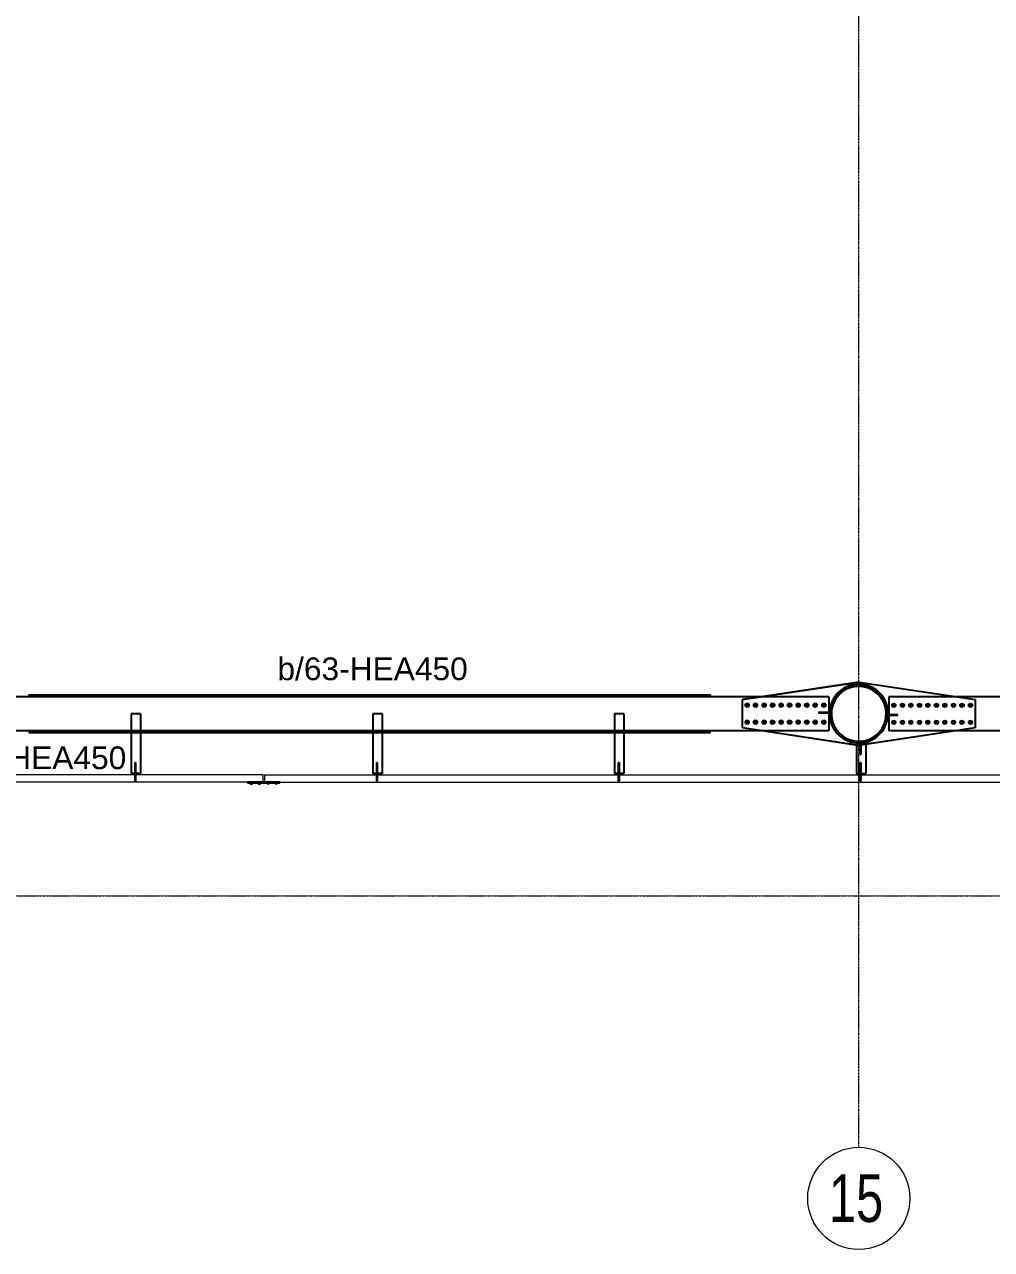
# Model space of a CAD drawing. Header units: millimetres. Extents: x -158 to 97215, y -53820 to 8373.
# Drawn here: x 76883 to 85403, y -53820 to -43030 of the extents above; entities that cross this region are included whole.
import ezdxf
from ezdxf.enums import TextEntityAlignment as Align

# ---------------------------------------------------------------- set-up
doc = ezdxf.new("R2010")
doc.units = ezdxf.units.MM
doc.header["$LTSCALE"] = 0.8
doc.linetypes.add('Grid Line', pattern=[3.33375, 1.905, -0.47625, 0.47625, -0.47625])
for name, color, linetype, lineweight in [('0-1', 7, 'Continuous', 5), ('E_COLUMNAS-1', 1, 'Continuous', 25), ('E_EJES', 8, 'Continuous', 9), ('E_EJES-1', 8, 'Grid Line', 9), ('E_TEXTO', 3, 'Continuous', 9), ('P-PLATINA', 6, 'Continuous', 15)]:
    doc.layers.add(name, color=color, linetype=linetype, lineweight=lineweight)
doc.layers.add('VIGAS', color=8, linetype='Continuous')
doc.styles.add('Swis721 LtCn BT', font='swisscl.ttf', dxfattribs={"height": 0.42})
doc.styles.add('VERDANA', font='arial.ttf')

# ---------------------------------------------------------------- blocks, each defined once
blk = doc.blocks.new('Grid - CNI_NOMBRE EJES-372759-_6_00m_N_E_-NIVEL-2 DOC')
at = {"layer": 'E_EJES'}
blk.add_circle((0, 0), 0.003, dxfattribs=at)

msp = doc.modelspace()

# ---------------------------------------------------------------- hatches: boundary and pattern name
at = {"layer": 'E_COLUMNAS-1'}
h = msp.add_hatch(dxfattribs=at)
h.set_pattern_fill('', color=256, scale=70, style=0, pattern_type=0)
h.set_pattern_definition([(45, (84484.13, -49061.7), (-157.154, 157.154), [])])
h.paths.add_polyline_path([(84487.3, -49101.4), (84484.1, -49061.7), (84474.8, -49023), (84459.6, -48986.1), (84438.7, -48952.1), (84412.9, -48921.8), (84382.6, -48896), (84348.6, -48875.1), (84311.7, -48859.9), (84273, -48850.6), (84233.3, -48847.4), (84193.5, -48850.6), (84154.8, -48859.9), (84117.9, -48875.1), (84084, -48896), (84053.7, -48921.8), (84027.8, -48952.1), (84006.9, -48986.1), (83991.7, -49023), (83982.4, -49061.7), (83979.3, -49101.4), (83982.4, -49141.2), (83991.7, -49179.9), (84006.9, -49216.8), (84027.8, -49250.7), (84053.7, -49281.1), (84084, -49306.9), (84117.9, -49327.8), (84154.8, -49343), (84193.5, -49352.3), (84233.3, -49355.4), (84273, -49352.3), (84311.7, -49343), (84348.6, -49327.8), (84382.6, -49306.9), (84412.9, -49281.1), (84438.7, -49250.7), (84459.6, -49216.8), (84474.8, -49179.9), (84484.1, -49141.2)])
h.paths.add_polyline_path([(84463.4, -49176.2), (84448.9, -49211.3), (84429, -49243.7), (84404.4, -49272.6), (84375.5, -49297.2), (84343.1, -49317.1), (84308, -49331.6), (84271.1, -49340.5), (84233.3, -49343.4), (84195.4, -49340.5), (84158.5, -49331.6), (84123.4, -49317.1), (84091, -49297.2), (84062.1, -49272.6), (84037.5, -49243.7), (84017.6, -49211.3), (84003.1, -49176.2), (83994.2, -49139.3), (83991.3, -49101.4), (83994.2, -49063.6), (84003.1, -49026.7), (84017.6, -48991.6), (84037.5, -48959.2), (84062.1, -48930.3), (84091, -48905.7), (84123.4, -48885.8), (84158.5, -48871.3), (84195.4, -48862.4), (84233.3, -48859.4), (84271.1, -48862.4), (84308, -48871.3), (84343.1, -48885.8), (84375.5, -48905.7), (84404.4, -48930.3), (84429, -48959.2), (84448.9, -48991.6), (84463.4, -49026.7), (84472.3, -49063.6), (84475.3, -49101.4), (84472.3, -49139.3)])

# ---------------------------------------------------------------- linework, layer by layer
at = {"color": 1, "linetype": 'Continuous'}
for centre, radius, start, end in [((83249.3, -49025.8), 11.5, 18.00408, 198.00408), ((83249.3, -49025.8), 11.5, 198.00408, 18.00408), ((83249.3, -49025.8), 10, 90.00408, 270.00408), ((83249.3, -49025.8), 10, 270.00408, 90.00408), ((83324.3, -49025.8), 11.5, 18.00408, 198.00408), ((83324.3, -49025.8), 11.5, 198.00408, 18.00408), ((83324.3, -49025.8), 10, 90.00408, 270.00408), ((83324.3, -49025.8), 10, 270.00408, 90.00408), ((83399.3, -49025.8), 11.5, 18.00408, 198.00408), ((83399.3, -49025.8), 11.5, 198.00408, 18.00408), ((83399.3, -49025.8), 10, 90.00408, 270.00408), ((83399.3, -49025.8), 10, 270.00408, 90.00408), ((83474.3, -49025.8), 11.5, 18.00408, 198.00408), ((83474.3, -49025.8), 11.5, 198.00408, 18.00408), ((83474.3, -49025.8), 10, 90.00408, 270.00408), ((83474.3, -49025.8), 10, 270.00408, 90.00408), ((83549.3, -49025.8), 11.5, 18.00408, 198.00408), ((83549.3, -49025.8), 11.5, 198.00408, 18.00408), ((83549.3, -49025.8), 10, 90.00408, 270.00408), ((83549.3, -49025.8), 10, 270.00408, 90.00408), ((83624.3, -49025.8), 11.5, 18.00408, 198.00408), ((83624.3, -49025.8), 11.5, 198.00408, 18.00408), ((83624.3, -49025.8), 10, 90.00408, 270.00408), ((83624.3, -49025.8), 10, 270.00408, 90.00408), ((83699.3, -49025.8), 11.5, 18.00408, 198.00408), ((83699.3, -49025.8), 11.5, 198.00408, 18.00408), ((83699.3, -49025.8), 10, 90.00408, 270.00408), ((83699.3, -49025.8), 10, 270.00408, 90.00408), ((83774.3, -49025.8), 11.5, 18.00408, 198.00408), ((83774.3, -49025.8), 11.5, 198.00408, 18.00408), ((83774.3, -49025.8), 10, 90.00408, 270.00408), ((83774.3, -49025.8), 10, 270.00408, 90.00408), ((83849.3, -49025.8), 11.5, 18.00408, 198.00408), ((83849.3, -49025.8), 11.5, 198.00408, 18.00408), ((83849.3, -49025.8), 10, 90.00408, 270.00408), ((83849.3, -49025.8), 10, 270.00408, 90.00408), ((83924.3, -49025.8), 11.5, 18.00408, 198.00408), ((83924.3, -49025.8), 11.5, 198.00408, 18.00408), ((83924.3, -49025.8), 10, 90.00408, 270.00408), ((83924.3, -49025.8), 10, 270.00408, 90.00408), ((84542.3, -49026.4), 11.5, 18, 198), ((84542.3, -49026.4), 11.5, 198, 18), ((84542.3, -49026.4), 10, 90, 270), ((84542.3, -49026.4), 10, 270, 90), ((84617.3, -49026.4), 11.5, 18, 198), ((84617.3, -49026.4), 11.5, 198, 18), ((84617.3, -49026.4), 10, 90, 270), ((84617.3, -49026.4), 10, 270, 90), ((84692.3, -49026.4), 11.5, 18, 198), ((84692.3, -49026.4), 11.5, 198, 18), ((84692.3, -49026.4), 10, 90, 270), ((84692.3, -49026.4), 10, 270, 90), ((84767.3, -49026.4), 11.5, 18, 198), ((84767.3, -49026.4), 11.5, 198, 18), ((84767.3, -49026.4), 10, 90, 270), ((84767.3, -49026.4), 10, 270, 90), ((84842.3, -49026.4), 11.5, 18, 198), ((84842.3, -49026.4), 11.5, 198, 18), ((84842.3, -49026.4), 10, 90, 270), ((84842.3, -49026.4), 10, 270, 90), ((84917.3, -49026.4), 11.5, 18, 198), ((84917.3, -49026.4), 11.5, 198, 18), ((84917.3, -49026.4), 10, 90, 270), ((84917.3, -49026.4), 10, 270, 90), ((84992.3, -49026.4), 11.5, 18, 198), ((84992.3, -49026.4), 11.5, 198, 18), ((84992.3, -49026.4), 10, 90, 270), ((84992.3, -49026.4), 10, 270, 90), ((85067.3, -49026.4), 11.5, 18, 198), ((85067.3, -49026.4), 11.5, 198, 18), ((85067.3, -49026.4), 10, 90, 270), ((85067.3, -49026.4), 10, 270, 90), ((85142.3, -49026.4), 11.5, 18, 198), ((85142.3, -49026.4), 11.5, 198, 18), ((85142.3, -49026.4), 10, 90, 270), ((85142.3, -49026.4), 10, 270, 90), ((85217.3, -49026.4), 11.5, 18, 198), ((85217.3, -49026.4), 11.5, 198, 18), ((85217.3, -49026.4), 10, 90, 270), ((85217.3, -49026.4), 10, 270, 90), ((83249.3, -49175.8), 11.5, 18.00408, 198.00408), ((83249.3, -49175.8), 11.5, 198.00408, 18.00408), ((83249.3, -49175.8), 10, 90.00408, 270.00408), ((83249.3, -49175.8), 10, 270.00408, 90.00408), ((83324.3, -49175.8), 11.5, 18.00408, 198.00408), ((83324.3, -49175.8), 11.5, 198.00408, 18.00408), ((83324.3, -49175.8), 10, 90.00408, 270.00408), ((83324.3, -49175.8), 10, 270.00408, 90.00408), ((83399.3, -49175.8), 11.5, 18.00408, 198.00408), ((83399.3, -49175.8), 11.5, 198.00408, 18.00408), ((83399.3, -49175.8), 10, 90.00408, 270.00408), ((83399.3, -49175.8), 10, 270.00408, 90.00408), ((83474.3, -49175.8), 11.5, 18.00408, 198.00408), ((83474.3, -49175.8), 11.5, 198.00408, 18.00408), ((83474.3, -49175.8), 10, 90.00408, 270.00408), ((83474.3, -49175.8), 10, 270.00408, 90.00408), ((83549.3, -49175.8), 11.5, 18.00408, 198.00408), ((83549.3, -49175.8), 11.5, 198.00408, 18.00408), ((83549.3, -49175.8), 10, 90.00408, 270.00408), ((83549.3, -49175.8), 10, 270.00408, 90.00408), ((83624.3, -49175.8), 11.5, 18.00408, 198.00408), ((83624.3, -49175.8), 11.5, 198.00408, 18.00408), ((83624.3, -49175.8), 10, 90.00408, 270.00408), ((83624.3, -49175.8), 10, 270.00408, 90.00408), ((83699.3, -49175.8), 11.5, 18.00408, 198.00408), ((83699.3, -49175.8), 11.5, 198.00408, 18.00408), ((83699.3, -49175.8), 10, 90.00408, 270.00408), ((83699.3, -49175.8), 10, 270.00408, 90.00408), ((83774.3, -49175.8), 11.5, 18.00408, 198.00408), ((83774.3, -49175.8), 11.5, 198.00408, 18.00408), ((83774.3, -49175.8), 10, 90.00408, 270.00408), ((83774.3, -49175.8), 10, 270.00408, 90.00408), ((83849.3, -49175.8), 11.5, 18.00408, 198.00408), ((83849.3, -49175.8), 11.5, 198.00408, 18.00408), ((83849.3, -49175.8), 10, 90.00408, 270.00408), ((83849.3, -49175.8), 10, 270.00408, 90.00408), ((83924.3, -49175.8), 11.5, 18.00408, 198.00408), ((83924.3, -49175.8), 11.5, 198.00408, 18.00408), ((83924.3, -49175.8), 10, 90.00408, 270.00408), ((83924.3, -49175.8), 10, 270.00408, 90.00408), ((84542.3, -49176.4), 11.5, 18, 198), ((84542.3, -49176.4), 11.5, 198, 18), ((84542.3, -49176.4), 10, 90, 270), ((84542.3, -49176.4), 10, 270, 90), ((84617.3, -49176.4), 11.5, 18, 198), ((84617.3, -49176.4), 11.5, 198, 18), ((84617.3, -49176.4), 10, 90, 270), ((84617.3, -49176.4), 10, 270, 90), ((84692.3, -49176.4), 11.5, 18, 198), ((84692.3, -49176.4), 11.5, 198, 18), ((84692.3, -49176.4), 10, 90, 270), ((84692.3, -49176.4), 10, 270, 90), ((84767.3, -49176.4), 11.5, 18, 198), ((84767.3, -49176.4), 11.5, 198, 18), ((84767.3, -49176.4), 10, 90, 270), ((84767.3, -49176.4), 10, 270, 90), ((84842.3, -49176.4), 11.5, 18, 198), ((84842.3, -49176.4), 11.5, 198, 18), ((84842.3, -49176.4), 10, 90, 270), ((84842.3, -49176.4), 10, 270, 90), ((84917.3, -49176.4), 11.5, 18, 198), ((84917.3, -49176.4), 11.5, 198, 18), ((84917.3, -49176.4), 10, 90, 270), ((84917.3, -49176.4), 10, 270, 90), ((84992.3, -49176.4), 11.5, 18, 198), ((84992.3, -49176.4), 11.5, 198, 18), ((84992.3, -49176.4), 10, 90, 270), ((84992.3, -49176.4), 10, 270, 90), ((85067.3, -49176.4), 11.5, 18, 198), ((85067.3, -49176.4), 11.5, 198, 18), ((85067.3, -49176.4), 10, 90, 270), ((85067.3, -49176.4), 10, 270, 90), ((85142.3, -49176.4), 11.5, 18, 198), ((85142.3, -49176.4), 11.5, 198, 18), ((85142.3, -49176.4), 10, 90, 270), ((85142.3, -49176.4), 10, 270, 90), ((85217.3, -49176.4), 11.5, 18, 198), ((85217.3, -49176.4), 11.5, 198, 18), ((85217.3, -49176.4), 10, 90, 270), ((85217.3, -49176.4), 10, 270, 90)]:
    msp.add_arc(centre, radius, start, end, dxfattribs=at)
at = {"layer": '0-1', "color": 8}
for p, q in [((78986.9, -49638.1), (75883.3, -49638.1)), ((78986.9, -49703.1), (75883.3, -49703.1)), ((78986.9, -49703.1), (78986.9, -49638.1)), ((78996.9, -49638.1), (78996.9, -49703.1)), ((78996.9, -49638.1), (90986.9, -49638.1)), ((78996.9, -49703.1), (90986.9, -49703.1))]:
    msp.add_line(p, q, dxfattribs=at)
at = {"layer": 'E_COLUMNAS-1'}
for centre, radius, start, end in [((84233.3, -49099.6), 259, 81, 261), ((84233.3, -49099.6), 259, 81, 261), ((84233.3, -49101.4), 254, 9, 189), ((84233.3, -49101.4), 242, 351, 171), ((84233.3, -49099.6), 259, 261, 81), ((84233.3, -49099.6), 259, 261, 81), ((84233.3, -49101.4), 254, 189, 9), ((84233.3, -49101.4), 242, 171, 351)]:
    msp.add_arc(centre, radius, start, end, dxfattribs=at)
at = {"layer": 'E_EJES-1'}
for p, q in [((84233.3, -52920), (84233.3, -22429.9)), ((2836.9, -50704.7), (96315.4, -50704.7))]:
    msp.add_line(p, q, dxfattribs=at)
at = {"layer": 'P-PLATINA'}
for points in [[(83979.3, -49095.6), (83979.3, -49085.6), (83975.4, -49085.6), (83879.3, -49085.6), (83879.3, -49095.6), (83974.6, -49095.6)], [(84490.9, -49117.2), (84577.3, -49117.2), (84577.3, -49107.2), (84491.7, -49107.2), (84487.3, -49107.2), (84487.3, -49117.2)]]:
    msp.add_lwpolyline(points, close=True, dxfattribs=at)
at = {"layer": 'VIGAS'}
for p, q in [((83209.3, -48975.8), (84233.3, -48822.4)), ((84233, -48822.4), (83372.3, -48951.4)), ((84233, -48822.4), (84233.1, -48822.5)), ((84233.1, -48822.5), (85257.3, -48975.4)), ((84233.3, -48822.4), (85257.3, -48975.4)), ((83372.4, -48951.4), (76478.5, -48951.4)), ((83372.3, -48951.4), (83209.3, -48975.8)), ((83209.3, -49225.8), (83209.3, -48975.8)), ((83209.3, -49225.8), (83209.3, -48975.8)), ((83969.3, -48951.4), (83372.4, -48951.4)), ((83969.3, -48951.4), (83969.3, -49251.4)), ((84497.3, -48951.4), (84497.3, -49251.4)), ((85096.6, -48951.4), (84497.3, -48951.4)), ((92286.7, -48951.4), (85096.6, -48951.4)), ((85257.3, -48975.4), (85257.3, -49225.4)), ((85257.3, -48975.4), (85257.3, -49225.4)), ((83234.3, -49017.2), (83249.3, -49008.5)), ((83234.3, -49034.5), (83234.3, -49017.2)), ((83249.3, -49043.1), (83234.3, -49034.5)), ((83249.3, -49008.5), (83264.3, -49017.2)), ((83264.3, -49034.5), (83249.3, -49043.1)), ((83264.3, -49017.2), (83264.3, -49034.5)), ((83309.3, -49017.2), (83324.3, -49008.5)), ((83309.3, -49034.5), (83309.3, -49017.2)), ((83324.3, -49043.1), (83309.3, -49034.5)), ((83324.3, -49008.5), (83339.3, -49017.2)), ((83339.3, -49034.5), (83324.3, -49043.1)), ((83339.3, -49017.2), (83339.3, -49034.5)), ((83384.3, -49017.2), (83399.3, -49008.5)), ((83384.3, -49034.5), (83384.3, -49017.2)), ((83399.3, -49043.1), (83384.3, -49034.5)), ((83399.3, -49008.5), (83414.3, -49017.2)), ((83414.3, -49034.5), (83399.3, -49043.1)), ((83414.3, -49017.2), (83414.3, -49034.5)), ((83459.3, -49017.2), (83474.3, -49008.5)), ((83459.3, -49034.5), (83459.3, -49017.2)), ((83474.3, -49043.1), (83459.3, -49034.5)), ((83474.3, -49008.5), (83489.3, -49017.1)), ((83489.3, -49034.5), (83474.3, -49043.1)), ((83489.3, -49017.1), (83489.3, -49034.5)), ((83534.3, -49017.1), (83549.3, -49008.5)), ((83534.3, -49034.5), (83534.3, -49017.1)), ((83549.3, -49043.1), (83534.3, -49034.5)), ((83549.3, -49008.5), (83564.3, -49017.1)), ((83564.3, -49034.5), (83549.3, -49043.1)), ((83564.3, -49017.1), (83564.3, -49034.5)), ((83609.3, -49017.1), (83624.3, -49008.5)), ((83609.3, -49034.5), (83609.3, -49017.1)), ((83624.3, -49043.1), (83609.3, -49034.5)), ((83624.3, -49008.5), (83639.3, -49017.1)), ((83639.3, -49034.5), (83624.3, -49043.1)), ((83639.3, -49017.1), (83639.3, -49034.5)), ((83684.3, -49017.1), (83699.3, -49008.5)), ((83684.3, -49034.5), (83684.3, -49017.1)), ((83699.3, -49043.1), (83684.3, -49034.5)), ((83699.3, -49008.5), (83714.3, -49017.1)), ((83714.3, -49034.5), (83699.3, -49043.1)), ((83714.3, -49017.1), (83714.3, -49034.5)), ((83759.3, -49017.1), (83774.3, -49008.5)), ((83759.3, -49034.5), (83759.3, -49017.1)), ((83774.3, -49043.1), (83759.3, -49034.5)), ((83774.3, -49008.5), (83789.3, -49017.1)), ((83789.3, -49034.4), (83774.3, -49043.1)), ((83789.3, -49017.1), (83789.3, -49034.4)), ((83834.3, -49017.1), (83849.3, -49008.5)), ((83834.3, -49034.4), (83834.3, -49017.1)), ((83849.3, -49043.1), (83834.3, -49034.4)), ((83849.3, -49008.5), (83864.3, -49017.1)), ((83864.3, -49034.4), (83849.3, -49043.1)), ((83864.3, -49017.1), (83864.3, -49034.4)), ((83909.3, -49017.1), (83924.3, -49008.5)), ((83909.3, -49034.4), (83909.3, -49017.1)), ((83924.3, -49043.1), (83909.3, -49034.4)), ((83924.3, -49008.5), (83939.3, -49017.1)), ((83939.3, -49034.4), (83924.3, -49043.1)), ((83939.3, -49017.1), (83939.3, -49034.4)), ((84527.3, -49017.8), (84542.3, -49009.1)), ((84527.3, -49035.1), (84527.3, -49017.8)), ((84542.3, -49043.8), (84527.3, -49035.1)), ((84542.3, -49009.1), (84557.3, -49017.8)), ((84557.3, -49035.1), (84542.3, -49043.8)), ((84557.3, -49017.8), (84557.3, -49035.1)), ((84602.3, -49017.8), (84617.3, -49009.1)), ((84602.3, -49035.1), (84602.3, -49017.8)), ((84617.3, -49043.8), (84602.3, -49035.1)), ((84617.3, -49009.1), (84632.3, -49017.8)), ((84632.3, -49035.1), (84617.3, -49043.8)), ((84632.3, -49017.8), (84632.3, -49035.1)), ((84677.3, -49017.8), (84692.3, -49009.1)), ((84677.3, -49035.1), (84677.3, -49017.8)), ((84692.3, -49043.8), (84677.3, -49035.1)), ((84692.3, -49009.1), (84707.3, -49017.8)), ((84707.3, -49035.1), (84692.3, -49043.8)), ((84707.3, -49017.8), (84707.3, -49035.1)), ((84752.3, -49017.8), (84767.3, -49009.1)), ((84752.3, -49035.1), (84752.3, -49017.8)), ((84767.3, -49043.8), (84752.3, -49035.1)), ((84767.3, -49009.1), (84782.3, -49017.8)), ((84782.3, -49035.1), (84767.3, -49043.8)), ((84782.3, -49017.8), (84782.3, -49035.1)), ((84827.3, -49017.8), (84842.3, -49009.1)), ((84827.3, -49035.1), (84827.3, -49017.8)), ((84842.3, -49043.8), (84827.3, -49035.1)), ((84842.3, -49009.1), (84857.3, -49017.8)), ((84857.3, -49035.1), (84842.3, -49043.8)), ((84857.3, -49017.8), (84857.3, -49035.1)), ((84902.3, -49017.8), (84917.3, -49009.1)), ((84902.3, -49035.1), (84902.3, -49017.8)), ((84917.3, -49043.8), (84902.3, -49035.1)), ((84917.3, -49009.1), (84932.3, -49017.8)), ((84932.3, -49035.1), (84917.3, -49043.8)), ((84932.3, -49017.8), (84932.3, -49035.1)), ((84977.3, -49017.8), (84992.3, -49009.1)), ((84977.3, -49035.1), (84977.3, -49017.8)), ((84992.3, -49043.8), (84977.3, -49035.1)), ((84992.3, -49009.1), (85007.3, -49017.8)), ((85007.3, -49035.1), (84992.3, -49043.8)), ((85007.3, -49017.8), (85007.3, -49035.1)), ((85052.3, -49017.8), (85067.3, -49009.1)), ((85052.3, -49035.1), (85052.3, -49017.8)), ((85067.3, -49043.8), (85052.3, -49035.1)), ((85067.3, -49009.1), (85082.3, -49017.8)), ((85082.3, -49035.1), (85067.3, -49043.8)), ((85082.3, -49017.8), (85082.3, -49035.1)), ((85127.3, -49017.8), (85142.3, -49009.1)), ((85127.3, -49035.1), (85127.3, -49017.8)), ((85142.3, -49043.8), (85127.3, -49035.1)), ((85142.3, -49009.1), (85157.3, -49017.8)), ((85157.3, -49035.1), (85142.3, -49043.8)), ((85157.3, -49017.8), (85157.3, -49035.1)), ((85202.3, -49017.8), (85217.3, -49009.1)), ((85202.3, -49035.1), (85202.3, -49017.8)), ((85217.3, -49043.8), (85202.3, -49035.1)), ((85217.3, -49009.1), (85232.3, -49017.8)), ((85232.3, -49035.1), (85217.3, -49043.8)), ((85232.3, -49017.8), (85232.3, -49035.1)), ((77904.3, -49101.4), (77822.3, -49101.4)), ((77822.3, -49101.4), (77822.3, -49267.4)), ((77904.3, -49101.4), (77904.3, -49267.4)), ((80034.3, -49101.4), (79952.3, -49101.4)), ((79952.3, -49101.4), (79952.3, -49267.4)), ((80034.3, -49101.4), (80034.3, -49267.4)), ((82164.3, -49101.4), (82082.3, -49101.4)), ((82082.3, -49101.4), (82082.3, -49267.4)), ((82164.3, -49101.4), (82164.3, -49267.4)), ((83234.3, -49167.2), (83249.3, -49158.5)), ((83234.3, -49184.5), (83234.3, -49167.2)), ((83249.3, -49193.1), (83234.3, -49184.5)), ((83249.3, -49158.5), (83264.3, -49167.2)), ((83264.3, -49184.5), (83249.3, -49193.1)), ((83264.3, -49167.2), (83264.3, -49184.5)), ((83309.3, -49167.2), (83324.3, -49158.5)), ((83309.3, -49184.5), (83309.3, -49167.2)), ((83324.3, -49193.1), (83309.3, -49184.5)), ((83324.3, -49158.5), (83339.3, -49167.2)), ((83339.3, -49184.5), (83324.3, -49193.1)), ((83339.3, -49167.2), (83339.3, -49184.5)), ((83384.3, -49167.2), (83399.3, -49158.5)), ((83384.3, -49184.5), (83384.3, -49167.2)), ((83399.3, -49193.1), (83384.3, -49184.5)), ((83399.3, -49158.5), (83414.3, -49167.2)), ((83414.3, -49184.5), (83399.3, -49193.1)), ((83414.3, -49167.2), (83414.3, -49184.5)), ((83459.3, -49167.2), (83474.3, -49158.5)), ((83459.3, -49184.5), (83459.3, -49167.2)), ((83474.3, -49193.1), (83459.3, -49184.5)), ((83474.3, -49158.5), (83489.3, -49167.1)), ((83489.3, -49184.5), (83474.3, -49193.1)), ((83489.3, -49167.1), (83489.3, -49184.5)), ((83534.3, -49167.1), (83549.3, -49158.5)), ((83534.3, -49184.5), (83534.3, -49167.1)), ((83549.3, -49193.1), (83534.3, -49184.5)), ((83549.3, -49158.5), (83564.3, -49167.1)), ((83564.3, -49184.5), (83549.3, -49193.1)), ((83564.3, -49167.1), (83564.3, -49184.5)), ((83609.3, -49167.1), (83624.3, -49158.5)), ((83609.3, -49184.5), (83609.3, -49167.1)), ((83624.3, -49193.1), (83609.3, -49184.5)), ((83624.3, -49158.5), (83639.3, -49167.1)), ((83639.3, -49184.5), (83624.3, -49193.1)), ((83639.3, -49167.1), (83639.3, -49184.5)), ((83684.3, -49167.1), (83699.3, -49158.5)), ((83684.3, -49184.5), (83684.3, -49167.1)), ((83699.3, -49193.1), (83684.3, -49184.5)), ((83699.3, -49158.5), (83714.3, -49167.1)), ((83714.3, -49184.5), (83699.3, -49193.1)), ((83714.3, -49167.1), (83714.3, -49184.5)), ((83759.3, -49167.1), (83774.3, -49158.5)), ((83759.3, -49184.5), (83759.3, -49167.1)), ((83774.3, -49193.1), (83759.3, -49184.5)), ((83774.3, -49158.5), (83789.3, -49167.1)), ((83789.3, -49184.4), (83774.3, -49193.1)), ((83789.3, -49167.1), (83789.3, -49184.4)), ((83834.3, -49167.1), (83849.3, -49158.5)), ((83834.3, -49184.4), (83834.3, -49167.1)), ((83849.3, -49193.1), (83834.3, -49184.4)), ((83849.3, -49158.5), (83864.3, -49167.1)), ((83864.3, -49184.4), (83849.3, -49193.1)), ((83864.3, -49167.1), (83864.3, -49184.4)), ((83909.3, -49167.1), (83924.3, -49158.5)), ((83909.3, -49184.4), (83909.3, -49167.1)), ((83924.3, -49193.1), (83909.3, -49184.4)), ((83924.3, -49158.5), (83939.3, -49167.1)), ((83939.3, -49184.4), (83924.3, -49193.1)), ((83939.3, -49167.1), (83939.3, -49184.4)), ((84527.3, -49167.8), (84542.3, -49159.1)), ((84527.3, -49185.1), (84527.3, -49167.8)), ((84542.3, -49193.8), (84527.3, -49185.1)), ((84542.3, -49159.1), (84557.3, -49167.8)), ((84557.3, -49185.1), (84542.3, -49193.8)), ((84557.3, -49167.8), (84557.3, -49185.1)), ((84602.3, -49167.8), (84617.3, -49159.1)), ((84602.3, -49185.1), (84602.3, -49167.8)), ((84617.3, -49193.8), (84602.3, -49185.1)), ((84617.3, -49159.1), (84632.3, -49167.8)), ((84632.3, -49185.1), (84617.3, -49193.8)), ((84632.3, -49167.8), (84632.3, -49185.1)), ((84677.3, -49167.8), (84692.3, -49159.1)), ((84677.3, -49185.1), (84677.3, -49167.8)), ((84692.3, -49193.8), (84677.3, -49185.1)), ((84692.3, -49159.1), (84707.3, -49167.8)), ((84707.3, -49185.1), (84692.3, -49193.8)), ((84707.3, -49167.8), (84707.3, -49185.1)), ((84752.3, -49167.8), (84767.3, -49159.1)), ((84752.3, -49185.1), (84752.3, -49167.8)), ((84767.3, -49193.8), (84752.3, -49185.1)), ((84767.3, -49159.1), (84782.3, -49167.8)), ((84782.3, -49185.1), (84767.3, -49193.8)), ((84782.3, -49167.8), (84782.3, -49185.1)), ((84827.3, -49167.8), (84842.3, -49159.1)), ((84827.3, -49185.1), (84827.3, -49167.8)), ((84842.3, -49193.8), (84827.3, -49185.1)), ((84842.3, -49159.1), (84857.3, -49167.8)), ((84857.3, -49185.1), (84842.3, -49193.8)), ((84857.3, -49167.8), (84857.3, -49185.1)), ((84902.3, -49167.8), (84917.3, -49159.1)), ((84902.3, -49185.1), (84902.3, -49167.8)), ((84917.3, -49193.8), (84902.3, -49185.1)), ((84917.3, -49159.1), (84932.3, -49167.8)), ((84932.3, -49185.1), (84917.3, -49193.8)), ((84932.3, -49167.8), (84932.3, -49185.1)), ((84977.3, -49167.8), (84992.3, -49159.1)), ((84977.3, -49185.1), (84977.3, -49167.8)), ((84992.3, -49193.8), (84977.3, -49185.1)), ((84992.3, -49159.1), (85007.3, -49167.8)), ((85007.3, -49185.1), (84992.3, -49193.8)), ((85007.3, -49167.8), (85007.3, -49185.1)), ((85052.3, -49167.8), (85067.3, -49159.1)), ((85052.3, -49185.1), (85052.3, -49167.8)), ((85067.3, -49193.8), (85052.3, -49185.1)), ((85067.3, -49159.1), (85082.3, -49167.8)), ((85082.3, -49185.1), (85067.3, -49193.8)), ((85082.3, -49167.8), (85082.3, -49185.1)), ((85127.3, -49167.8), (85142.3, -49159.1)), ((85127.3, -49185.1), (85127.3, -49167.8)), ((85142.3, -49193.8), (85127.3, -49185.1)), ((85142.3, -49159.1), (85157.3, -49167.8)), ((85157.3, -49185.1), (85142.3, -49193.8)), ((85157.3, -49167.8), (85157.3, -49185.1)), ((85202.3, -49167.8), (85217.3, -49159.1)), ((85202.3, -49185.1), (85202.3, -49167.8)), ((85217.3, -49193.8), (85202.3, -49185.1)), ((85217.3, -49159.1), (85232.3, -49167.8)), ((85232.3, -49185.1), (85217.3, -49193.8)), ((85232.3, -49167.8), (85232.3, -49185.1)), ((83378.6, -49251.4), (76552.7, -49251.4)), ((77822.3, -49267.4), (77822.3, -49628.1)), ((77904.3, -49267.4), (77904.3, -49628.1)), ((79952.3, -49267.4), (79952.3, -49628.1)), ((80034.3, -49267.4), (80034.3, -49628.1)), ((82082.3, -49267.4), (82082.3, -49628.1)), ((82164.3, -49267.4), (82164.3, -49628.1)), ((84225.1, -49379.2), (83209.3, -49225.8)), ((84233.3, -49380.4), (83209.3, -49225.8)), ((83969.3, -49251.4), (83378.6, -49251.4)), ((85257.3, -49225.4), (84225.1, -49379.2)), ((85257.3, -49225.4), (84233.3, -49380.4)), ((85085.5, -49251.4), (84497.3, -49251.4)), ((92143, -49251.4), (85085.5, -49251.4)), ((84212.3, -49363.9), (84212.3, -49377.3)), ((84212.3, -49363.9), (84294.3, -49363.9)), ((84212.3, -49377.3), (84212.3, -49628.1)), ((84250.8, -49353.9), (84244.8, -49353.9)), ((84244.8, -49353.9), (84244.8, -49354.5)), ((84244.8, -49354.5), (84244.8, -49357.7)), ((84244.8, -49357.7), (84244.8, -49458.9)), ((84250.8, -49353.9), (84250.8, -49354.1)), ((84250.8, -49354.1), (84250.8, -49357.2)), ((84250.8, -49357.2), (84250.8, -49458.9)), ((84294.3, -49363.9), (84294.3, -49371.2)), ((84294.3, -49371.2), (84294.3, -49628.1)), ((84244.8, -49458.9), (84250.8, -49458.9)), ((77904.3, -49628.1), (77822.3, -49628.1)), ((77854.8, -49530.6), (77854.8, -49628.1)), ((77854.8, -49530.6), (77860.8, -49530.6)), ((77854.8, -49545.6), (77860.8, -49545.6)), ((77854.8, -49625.6), (77860.8, -49625.6)), ((77854.8, -49628.1), (77854.8, -49638.1)), ((77860.8, -49530.6), (77860.8, -49628.1)), ((77860.8, -49628.1), (77860.8, -49638.1)), ((80034.3, -49628.1), (79952.3, -49628.1)), ((79984.8, -49530.6), (79984.8, -49628.1)), ((79984.8, -49530.6), (79990.8, -49530.6)), ((79984.8, -49545.6), (79990.8, -49545.6)), ((79984.8, -49625.6), (79990.8, -49625.6)), ((79984.8, -49628.1), (79984.8, -49638.1)), ((79990.8, -49530.6), (79990.8, -49628.1)), ((79990.8, -49628.1), (79990.8, -49638.1)), ((82164.3, -49628.1), (82082.3, -49628.1)), ((82114.8, -49530.6), (82114.8, -49628.1)), ((82114.8, -49530.6), (82120.8, -49530.6)), ((82114.8, -49545.6), (82120.8, -49545.6)), ((82114.8, -49625.6), (82120.8, -49625.6)), ((82114.8, -49628.1), (82114.8, -49638.1)), ((82120.8, -49530.6), (82120.8, -49628.1)), ((82120.8, -49628.1), (82120.8, -49638.1)), ((84212.3, -49628.1), (84294.3, -49628.1)), ((84244.8, -49530.6), (84244.8, -49628.1)), ((84244.8, -49530.6), (84250.8, -49530.6)), ((84244.8, -49545.6), (84250.8, -49545.6)), ((84244.8, -49625.6), (84250.8, -49625.6)), ((84244.8, -49628.1), (84244.8, -49638.1)), ((84250.8, -49530.6), (84250.8, -49628.1)), ((84250.8, -49628.1), (84250.8, -49638.1)), ((77854.8, -49638.1), (77854.8, -49695.6)), ((77854.8, -49638.1), (77860.8, -49638.1)), ((77854.8, -49685.6), (77860.8, -49685.6)), ((77854.8, -49695.6), (77860.8, -49695.6)), ((77860.8, -49638.1), (77860.8, -49695.6)), ((78846.9, -49703.1), (78846.9, -49709.1)), ((78986.9, -49703.1), (78846.9, -49703.1)), ((78846.9, -49709.1), (79136.9, -49709.1)), ((78871.5, -49717), (78871.5, -49709.1)), ((78871.5, -49717), (78892.3, -49717)), ((78876.7, -49717), (78876.7, -49709.1)), ((78887.1, -49717), (78887.1, -49709.1)), ((78892.3, -49717), (78892.3, -49709.1)), ((78941.5, -49717), (78941.5, -49709.1)), ((78941.5, -49717), (78962.3, -49717)), ((78946.7, -49717), (78946.7, -49709.1)), ((78957.1, -49717), (78957.1, -49709.1)), ((78962.3, -49717), (78962.3, -49709.1)), ((78996.9, -49703.1), (78986.9, -49703.1)), ((79136.9, -49703.1), (78996.9, -49703.1)), ((79021.5, -49717), (79021.5, -49709.1)), ((79042.3, -49717), (79021.5, -49717)), ((79026.7, -49717), (79026.7, -49709.1)), ((79037.1, -49717), (79037.1, -49709.1)), ((79042.3, -49709.1), (79042.3, -49717)), ((79091.5, -49717), (79091.5, -49709.1)), ((79112.3, -49717), (79091.5, -49717)), ((79096.7, -49717), (79096.7, -49709.1)), ((79107.1, -49717), (79107.1, -49709.1)), ((79112.3, -49709.1), (79112.3, -49717)), ((79136.9, -49709.1), (79136.9, -49703.1)), ((79984.8, -49638.1), (79984.8, -49695.6)), ((79984.8, -49638.1), (79990.8, -49638.1)), ((79984.8, -49685.6), (79990.8, -49685.6)), ((79984.8, -49695.6), (79990.8, -49695.6)), ((79990.8, -49638.1), (79990.8, -49695.6)), ((82114.8, -49638.1), (82114.8, -49695.6)), ((82114.8, -49638.1), (82120.8, -49638.1)), ((82114.8, -49685.6), (82120.8, -49685.6)), ((82114.8, -49695.6), (82120.8, -49695.6)), ((82120.8, -49638.1), (82120.8, -49695.6)), ((84244.8, -49638.1), (84244.8, -49695.6)), ((84244.8, -49638.1), (84250.8, -49638.1)), ((84244.8, -49685.6), (84250.8, -49685.6)), ((84244.8, -49695.6), (84250.8, -49695.6)), ((84250.8, -49638.1), (84250.8, -49695.6))]:
    msp.add_line(p, q, dxfattribs=at)
for points in [[(82924.9, -48951.4), (76924.9, -48951.4), (76924.9, -48935.4), (82924.9, -48935.4)], [(82924.9, -49251.4), (76924.9, -49251.4), (76924.9, -49267.4), (82924.9, -49267.4)]]:
    msp.add_lwpolyline(points, close=True, dxfattribs=at)

# ---------------------------------------------------------------- block references
at = {"layer": 'E_EJES', "xscale": 149999.9999999999, "yscale": 149999.9999999999, "zscale": 149999.9999999999}
msp.add_blockref('Grid - CNI_NOMBRE EJES-372759-_6_00m_N_E_-NIVEL-2 DOC', (84233.3, -53370), dxfattribs=at)

# ---------------------------------------------------------------- texts
at = {"layer": 'E_EJES', "insert": (83969.8, -53157.4), "char_height": 420, "width": 625.316, "attachment_point": 1, "style": 'Swis721 LtCn BT'}
msp.add_mtext('15', dxfattribs=at)
at = {"layer": 'E_TEXTO', "style": 'VERDANA'}
for s, p in [('b/63-HEA450', (79949.9, -48805.1)), ('b/869-HEA450', (76863.6, -49588.9))]:
    msp.add_text(s, height=200, dxfattribs=at).set_placement(p, align=Align.CENTER)

doc.saveas('drawing.dxf')
